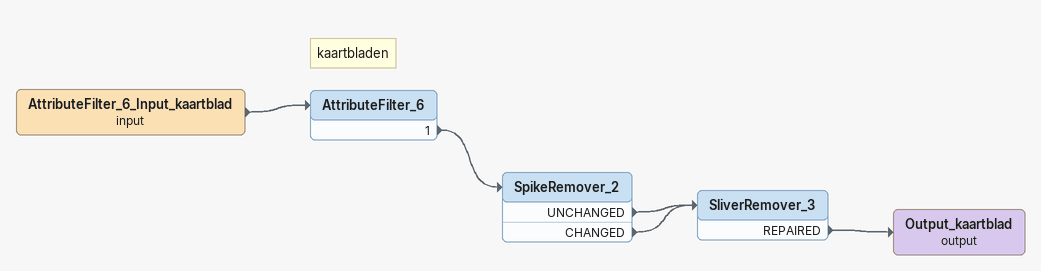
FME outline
AttributeFilter_6_Input_kaartblad (input)
    -> AttributeFilter_6
Note: kaartbladen
AttributeFilter_6
    1 -> SpikeRemover_2
SpikeRemover_2
    UNCHANGED -> SliverRemover_3
    CHANGED -> SliverRemover_3
SliverRemover_3
    REPAIRED -> Output_kaartblad (output)
Output_kaartblad (output)
